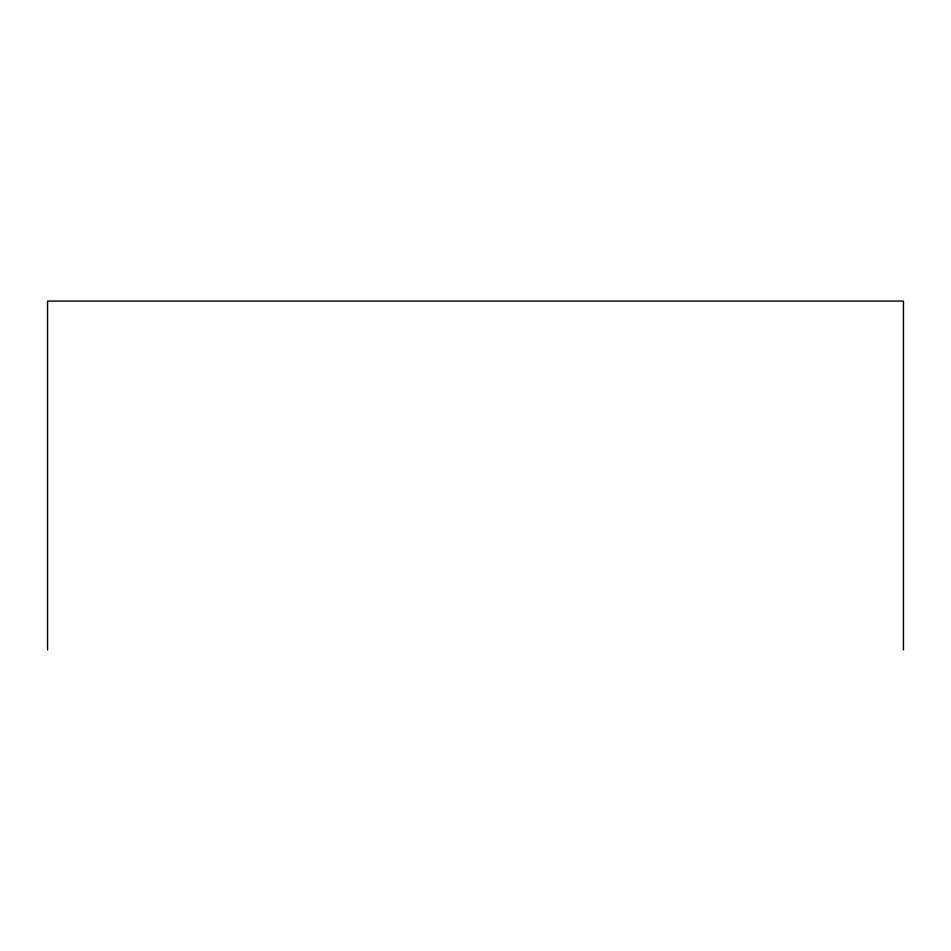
<?xml version="1.0" encoding="UTF-8"?>
<svg xmlns="http://www.w3.org/2000/svg" width="951" height="951" viewBox="0 0 951 951"><rect width="100%" height="100%" fill="white"/><g stroke="black" fill="none" stroke-linecap="round" stroke-linejoin="round"><path stroke-width="1.43" d="M903.45 649.913L903.45 301.087L47.55 301.087L47.55 649.913"/></g></svg>
